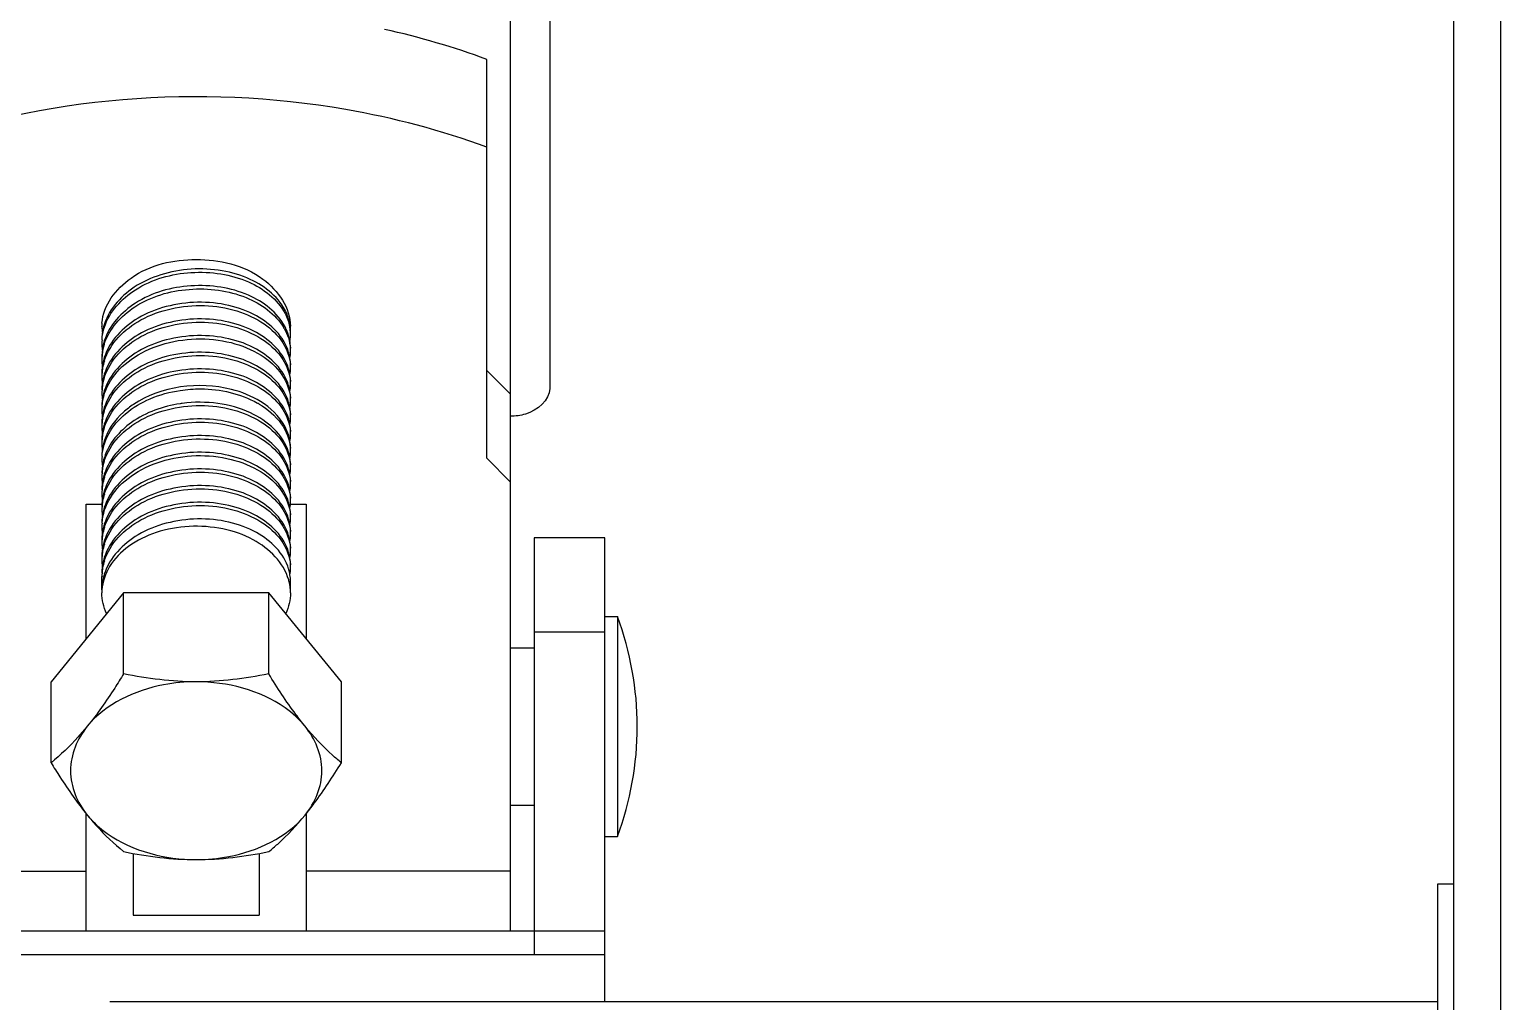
# Model space of a CAD drawing. Extents: x 1060579 to 1383165, y 581819 to 1037910.
# Drawn here: x 1266964.3 to 1267390.5, y 860330.2 to 860611.8 of the extents above; entities that cross this region are included whole.
import ezdxf

# ---------------------------------------------------------------- set-up
doc = ezdxf.new("R2010")
doc.units = 0
doc.header["$LTSCALE"] = 1000
doc.header["$MEASUREMENT"] = 0
doc.layers.add('02___PRT_ALL_AXES', color=7, linetype='Continuous')

msp = doc.modelspace()

# ---------------------------------------------------------------- linework, layer by layer
at = {"color": 7, "linetype": 'Continuous'}
for p, q in [((1267376.84, 862957.38), (1267376.84, 859317.04)), ((1267390.5, 862957.38), (1267390.5, 859317.04)), ((1267115.02, 862027.57), (1267115.02, 860507.82)), ((1267103.64, 860506.11), (1267103.64, 861978.15)), ((1266985.25, 860525.77), (1266985.25, 860525.84)), ((1267103.64, 860350.64), (1267103.64, 860480.67)), ((1266980.7, 860435.29), (1266980.7, 860474.33)), ((1267044.45, 860474.33), (1267044.45, 860435.29)), ((1267110.47, 860464.48), (1267110.47, 860343.82)), ((1267130.96, 860464.48), (1267110.47, 860464.48)), ((1267130.96, 860330.16), (1267130.96, 860464.48)), ((1266985.25, 860449.47), (1266985.25, 860453.33)), ((1266985.72, 860453.14), (1266985.25, 860453.33)), ((1266991.54, 860448.57), (1266970.51, 860422.81)), ((1267033.61, 860448.57), (1266991.54, 860448.57)), ((1267054.64, 860422.81), (1267033.61, 860448.57)), ((1267039.89, 860448.57), (1267039.89, 860451.88)), ((1267130.96, 860441.71), (1267134.6, 860441.71)), ((1267130.96, 860437.16), (1267110.47, 860437.16)), ((1267103.64, 860432.61), (1267110.47, 860432.61)), ((1266980.7, 860350.64), (1266980.7, 860384.59)), ((1267044.45, 860384.59), (1267044.45, 860350.64)), ((1267130.96, 860377.97), (1267134.6, 860377.97)), ((1266994.36, 860373.07), (1266994.36, 860355.2)), ((1267030.79, 860373.07), (1267030.79, 860355.2)), ((1266921.51, 860367.98), (1266980.7, 860367.98)), ((1267103.64, 860367.98), (1267044.45, 860367.98)), ((1267372.29, 860318.77), (1267372.29, 860364.31)), ((1267372.29, 860364.31), (1267376.84, 860364.31)), ((1266994.36, 860355.2), (1267030.79, 860355.2)), ((1266894.19, 860350.65), (1267130.96, 860350.65)), ((1266894.19, 860343.82), (1267130.96, 860343.82)), ((1266987.53, 860330.16), (1267372.29, 860330.16))]:
    msp.add_line(p, q, dxfattribs=at)
for centre, radius, start, end in [((1267026.05, 860524.02), 13.88, 16.463, 24.1462), ((1266999.95, 860525.77), 14.69, 179.7373, 180), ((1267000.1, 860525.78), 14.84, 180.017, 187.4905), ((1266999.97, 860525.77), 14.71, 178.7568, 179.7371), ((1267000.45, 860521.86), 15.2, 165.833, 172.4333), ((1267000.65, 860521.81), 15.4, 165.5442, 165.8443), ((1267024.62, 860517.54), 15.47, 29.635, 30.5689), ((1267025.19, 860518.81), 14.83, 25.7531, 27.6632), ((1267025.7, 860519.05), 14.26, 20.1759, 25.7754), ((1267026.59, 860524.2), 13.32, 15.3164, 16.4117), ((1267026.84, 860524.26), 13.06, 8.8387, 15.3294), ((1267027, 860523.32), 12.9, 9.5494, 10.9745), ((1267027.14, 860523.35), 12.76, 4.3772, 9.5535), ((1267027.08, 860524.3), 12.81, 6.8038, 8.821), ((1267027.11, 860528.21), 12.79, 351.2051, 354.2165), ((1267027.25, 860524.32), 12.64, 0.0138, 6.8103), ((1267000.1, 860521.91), 14.85, 172.4409, 179.9826), ((1267000.01, 860520.94), 14.75, 176.2908, 179.9967), ((1267000.1, 860520.95), 14.85, 180.0174, 187.5633), ((1267000.83, 860516.93), 15.59, 162.517, 165.6934), ((1267026.18, 860519.23), 13.75, 18.8402, 20.1483), ((1267026.37, 860519.3), 13.55, 16.7965, 18.8416), ((1267026.74, 860519.41), 13.16, 10.3064, 16.8137), ((1267027.17, 860519.49), 12.73, 0.0321, 10.2928), ((1267027.24, 860523.36), 12.66, 352.6975, 359.9837), ((1267027.28, 860523.36), 12.62, 0.0037, 4.3716), ((1267000.1, 860517.08), 14.84, 172.5135, 179.983), ((1267000.01, 860516.11), 14.76, 176.2906, 179.9967), ((1267000.22, 860516.1), 14.96, 170.6414, 176.2826), ((1267000.45, 860517.03), 15.2, 165.6882, 172.5045), ((1267000.64, 860516.02), 15.4, 162.4954, 170.6136), ((1267000.83, 860512.1), 15.59, 162.5133, 165.755), ((1267026.59, 860514.54), 13.32, 15.3039, 16.412), ((1267026.84, 860514.6), 13.06, 8.839, 15.3168), ((1267027.2, 860518.54), 12.69, 351.1952, 359.9741), ((1267027.3, 860518.53), 12.59, 0.0047, 4.3399), ((1267000.1, 860516.12), 14.85, 180.0173, 187.5347), ((1267000.1, 860512.25), 14.85, 172.4851, 179.9829), ((1267000.22, 860511.27), 14.96, 170.6064, 176.282), ((1267000.45, 860512.2), 15.2, 165.7505, 172.4767), ((1267000.65, 860511.19), 15.4, 162.4832, 170.5789), ((1267026.59, 860509.71), 13.32, 15.3602, 16.4085), ((1267026.84, 860509.77), 13.06, 8.8275, 15.3735), ((1267027.2, 860514.66), 12.69, 0.0261, 8.8331), ((1267027.2, 860513.71), 12.69, 351.1826, 359.9739), ((1267027.3, 860513.7), 12.59, 0.0047, 4.3394), ((1267000.01, 860511.28), 14.76, 176.2901, 179.9967), ((1267000.1, 860511.29), 14.85, 180.0171, 187.5223), ((1267000.1, 860507.42), 14.85, 172.4732, 179.9828), ((1267000.22, 860506.44), 14.96, 170.6461, 176.2828), ((1267000.45, 860507.37), 15.2, 165.7629, 172.465), ((1267000.64, 860506.36), 15.4, 162.498, 170.6185), ((1267000.83, 860507.27), 15.59, 162.501, 165.7673), ((1267026.59, 860504.88), 13.32, 15.3455, 16.4078), ((1267026.84, 860504.94), 13.06, 8.8161, 15.3587), ((1267027.2, 860509.83), 12.69, 0.0261, 8.8211), ((1267027.2, 860508.88), 12.69, 351.1717, 359.9739), ((1267027.3, 860508.87), 12.59, 0.0047, 4.3395), ((1267000.01, 860506.45), 14.75, 176.2908, 179.9967), ((1267000.11, 860506.46), 14.86, 180.018, 187.7975), ((1267000.09, 860502.59), 14.84, 172.7542, 179.9843), ((1267000.45, 860502.54), 15.19, 165.7041, 172.7434), ((1267000.83, 860502.44), 15.59, 162.5159, 165.7097), ((1267027.2, 860505), 12.69, 0.026, 8.8097), ((1267027.2, 860504.05), 12.7, 350.9429, 359.9728), ((1267027.3, 860504.04), 12.59, 0.0047, 4.3394), ((1267000.01, 860501.63), 14.75, 176.2906, 179.9967), ((1267000.1, 860501.63), 14.85, 180.0174, 187.5513), ((1267000.1, 860497.76), 14.85, 172.5017, 179.9829), ((1267000.45, 860497.71), 15.2, 165.7267, 172.493), ((1267000.64, 860496.7), 15.4, 162.4909, 170.6051), ((1267000.83, 860497.61), 15.59, 162.5135, 165.7315), ((1267013.58, 860465.85), 37.96, 97.612, 98.5483), ((1267017.42, 860480.82), 26.15, 59.2313, 60.5207), ((1267026.59, 860500.05), 13.32, 15.3562, 16.4067), ((1267026.84, 860500.12), 13.06, 8.5831, 15.3704), ((1267027.21, 860500.17), 12.69, 0.0243, 8.5745), ((1267027.3, 860499.21), 12.59, 0.0047, 4.3393), ((1267000.01, 860496.8), 14.76, 176.2904, 179.9967), ((1267000.1, 860496.8), 14.85, 180.0173, 187.5367), ((1267000.22, 860496.78), 14.96, 170.6329, 176.2824), ((1267000.45, 860492.88), 15.2, 165.766, 172.4789), ((1267000.64, 860491.87), 15.4, 162.488, 170.5957), ((1267000.83, 860492.79), 15.59, 162.5087, 165.7704), ((1267026.59, 860495.22), 13.32, 15.3803, 16.4044), ((1267026.84, 860495.28), 13.06, 8.806, 15.3938), ((1267027.2, 860499.22), 12.69, 351.161, 359.9738), ((1267027.2, 860495.34), 12.69, 0.0259, 8.7993), ((1267027.3, 860494.38), 12.59, 0.0047, 4.3389), ((1267000.1, 860492.93), 14.85, 172.4872, 179.9829), ((1267000.01, 860491.97), 14.76, 176.2903, 179.9967), ((1267000.1, 860491.97), 14.85, 180.0173, 187.5328), ((1267000.22, 860491.95), 14.96, 170.6233, 176.2823), ((1267000.45, 860488.05), 15.2, 165.7649, 172.4752), ((1267000.83, 860487.96), 15.59, 162.5058, 165.7693), ((1267026.59, 860490.39), 13.32, 15.4324, 16.4009), ((1267026.84, 860490.45), 13.06, 8.7871, 15.4463), ((1267027.2, 860494.39), 12.69, 351.1413, 359.9737), ((1267027.2, 860490.51), 12.69, 0.0258, 8.7798), ((1267000.1, 860488.1), 14.85, 172.4835, 179.9829), ((1267000.02, 860487.14), 14.76, 176.2866, 179.9968), ((1267000.1, 860487.14), 14.84, 180.0162, 187.3323), ((1267000.45, 860483.22), 15.2, 165.7459, 172.2807), ((1267000.64, 860482.21), 15.4, 162.4871, 170.6053), ((1267000.84, 860483.12), 15.61, 162.4516, 165.7498), ((1267026.79, 860485.62), 13.11, 9.0944, 16.4713), ((1267027.19, 860485.68), 12.7, 0.0272, 9.08), ((1267027.21, 860489.56), 12.69, 351.4494, 359.976), ((1267027.3, 860489.55), 12.6, 0.0046, 4.3456), ((1267000.11, 860483.27), 14.85, 172.2882, 179.9823), ((1267000.01, 860482.31), 14.75, 176.2903, 179.9967), ((1267000.22, 860482.29), 14.96, 170.633, 176.2824), ((1267000.83, 860478.3), 15.59, 162.5049, 165.7686), ((1267026.59, 860480.73), 13.32, 15.3426, 16.4105), ((1267026.84, 860480.8), 13.06, 8.8357, 15.3558), ((1267027.2, 860484.73), 12.69, 351.1911, 359.9741), ((1267027.2, 860480.85), 12.69, 0.0261, 8.8295), ((1267027.3, 860484.72), 12.59, 0.0047, 4.3396), ((1267000.1, 860482.31), 14.85, 180.0172, 187.5261), ((1267000.1, 860478.44), 14.85, 172.4765, 179.9828), ((1267000.01, 860477.48), 14.75, 176.29, 179.9967), ((1267000.22, 860477.46), 14.96, 170.5993, 176.2819), ((1267000.45, 860478.39), 15.2, 165.7642, 172.4682), ((1267000.65, 860477.38), 15.4, 162.4824, 170.5717), ((1267026.59, 860475.9), 13.32, 15.3335, 16.4046), ((1267026.84, 860475.97), 13.06, 8.8222, 15.3467), ((1267027.2, 860479.9), 12.69, 351.178, 359.9739), ((1267027.3, 860479.89), 12.59, 0.0047, 4.3395), ((1267000.1, 860477.48), 14.85, 180.0171, 187.5169), ((1267000.1, 860473.61), 14.85, 172.4677, 179.9827), ((1267000.22, 860472.63), 14.96, 170.6057, 176.2819), ((1267000.45, 860473.56), 15.2, 165.7627, 172.4595), ((1267000.65, 860472.55), 15.4, 162.4829, 170.5782), ((1267000.83, 860473.47), 15.59, 162.5002, 165.767), ((1267026.59, 860471.07), 13.32, 15.295, 16.4082), ((1267026.84, 860471.14), 13.06, 8.8659, 15.3078), ((1267027.2, 860476.02), 12.69, 0.0259, 8.8159), ((1267027.2, 860475.07), 12.69, 351.2218, 359.9742), ((1267027.3, 860475.06), 12.59, 0.0047, 4.3399), ((1267000.01, 860472.65), 14.75, 176.29, 179.9967), ((1267000.1, 860472.65), 14.84, 180.017, 187.4489), ((1267000.1, 860468.78), 14.85, 172.3978, 179.9823), ((1267000.45, 860468.73), 15.2, 165.7631, 172.3902), ((1267000.83, 860468.64), 15.59, 162.5007, 165.7672), ((1267026.59, 860466.24), 13.32, 15.3024, 16.4096), ((1267026.85, 860466.31), 13.05, 8.6158, 15.3161), ((1267027.2, 860471.19), 12.69, 0.0263, 8.8603), ((1267027.2, 860470.24), 12.7, 350.9764, 359.9733), ((1267027.3, 860470.23), 12.59, 0.0047, 4.3399), ((1267000.01, 860467.82), 14.75, 176.29, 179.9967), ((1267000.1, 860467.82), 14.85, 180.0171, 187.5089), ((1267000.1, 860463.95), 14.85, 172.4594, 179.9827), ((1267000.45, 860463.9), 15.2, 165.7634, 172.4513), ((1267000.65, 860462.9), 15.4, 162.4867, 170.562), ((1267000.83, 860463.81), 15.59, 162.5015, 165.7677), ((1267027.21, 860466.37), 12.69, 0.0245, 8.608), ((1267027.3, 860465.4), 12.59, 0.0047, 4.3399), ((1267000.01, 860462.99), 14.76, 176.29, 179.9967), ((1267000.1, 860462.99), 14.84, 180.017, 187.4917), ((1267000.22, 860462.97), 14.96, 170.5894, 176.2819), ((1267000.45, 860459.07), 15.2, 165.765, 172.4342), ((1267000.65, 860458.07), 15.4, 162.4917, 170.5553), ((1267000.83, 860458.98), 15.59, 162.5045, 165.7692), ((1267026.59, 860461.41), 13.32, 15.3158, 16.4116), ((1267026.84, 860461.48), 13.06, 8.8392, 15.3288), ((1267027.2, 860461.54), 12.69, 0.0262, 8.8333), ((1267027.2, 860465.41), 12.69, 351.1951, 359.9741), ((1267027.3, 860460.57), 12.59, 0.0047, 4.3399), ((1267000.1, 860459.12), 14.85, 172.4422, 179.9826), ((1267000.01, 860458.16), 14.76, 176.2903, 179.9967), ((1267000.1, 860458.17), 14.85, 180.0172, 187.5273), ((1267000.22, 860458.14), 14.96, 170.5827, 176.2821), ((1267000.45, 860454.24), 15.2, 165.7668, 172.4699), ((1267000.65, 860453.24), 15.4, 162.4849, 170.5952), ((1267000.83, 860454.15), 15.59, 162.5094, 165.7711), ((1267026.59, 860456.58), 13.32, 15.3138, 16.4121), ((1267026.84, 860456.65), 13.06, 8.8348, 15.3268), ((1267027.2, 860460.58), 12.69, 351.1908, 359.9741), ((1267027.2, 860456.71), 12.69, 0.0261, 8.8289), ((1267000.1, 860454.29), 14.85, 172.4782, 179.9829), ((1267000.01, 860453.33), 14.75, 176.2902, 179.9967), ((1267000.22, 860453.31), 14.96, 170.6229, 176.2822), ((1267000.83, 860449.32), 15.59, 162.5026, 165.791), ((1267026.59, 860451.75), 13.32, 15.3664, 16.4089), ((1267026.84, 860451.82), 13.06, 8.8239, 15.3798), ((1267027.2, 860455.75), 12.69, 351.179, 359.9739), ((1267027.2, 860451.88), 12.69, 0.0261, 8.8175), ((1267027.3, 860455.74), 12.59, 0.0047, 4.3394)]:
    msp.add_arc(centre, radius, start, end, dxfattribs=at)
for points, knots in [([(1267038.72, 860529.7), (1267036.78, 860534.04), (1267030.19, 860539.32), (1267020.02, 860542.26), (1267011.1, 860542.72), (1267002.33, 860541.09), (1266992.59, 860536.75), (1266986.94, 860530.33), (1266985.73, 860525.66)], [0, 0, 0, 0, 0.223773, 0.357617, 0.498713, 0.639512, 0.772857, 1, 1, 1, 1]), ([(1266985.98, 860525.54), (1266987.41, 860530.03), (1266995.15, 860538.26), (1267008.34, 860541.83), (1267019.68, 860541.33), (1267029.64, 860538.58), (1267036.16, 860533.69), (1267038.32, 860529.56)], [0, 0, 0, 0, 0.228509, 0.499781, 0.640257, 0.774022, 1, 1, 1, 1]), ([(1267038.32, 860525.7), (1267036.15, 860529.83), (1267029.62, 860534.73), (1267019.65, 860537.47), (1267008.3, 860537.96), (1266995.1, 860534.38), (1266987.38, 860526.12), (1266985.96, 860521.62)], [0, 0, 0, 0, 0.226055, 0.35988, 0.500401, 0.771641, 1, 1, 1, 1]), ([(1266985.96, 860520.65), (1266987.35, 860525.08), (1266994.88, 860533.24), (1267007.82, 860536.9), (1267019.01, 860536.59), (1267028.96, 860534.05), (1267035.57, 860529.42), (1267037.94, 860525.41)], [0, 0, 0, 0, 0.227348, 0.497152, 0.637415, 0.771604, 1, 1, 1, 1]), ([(1267039.36, 860518.3), (1267038.04, 860522.8), (1267031.93, 860528.71), (1267021.97, 860532.22), (1267012.96, 860533.16), (1267003.9, 860531.89), (1266993.65, 860527.87), (1266987.46, 860521.56), (1266985.96, 860516.79)], [0, 0, 0, 0, 0.2172, 0.349119, 0.49007, 0.632362, 0.768232, 1, 1, 1, 1]), ([(1266985.96, 860515.83), (1266987.55, 860520.87), (1266994.33, 860527.45), (1267005.32, 860531.31), (1267014.93, 860532.21), (1267024.23, 860530.74), (1267032.2, 860527.11), (1267037.94, 860521.65), (1267039.69, 860516.91), (1267039.86, 860514.65)], [0, 0, 0, 0, 0.234601, 0.372819, 0.516614, 0.657142, 0.786237, 0.899566, 1, 1, 1, 1]), ([(1267039.36, 860513.47), (1267038.04, 860517.96), (1267031.93, 860523.88), (1267021.97, 860527.39), (1267012.96, 860528.33), (1267003.9, 860527.06), (1266993.65, 860523.05), (1266987.46, 860516.73), (1266985.96, 860511.96)], [0, 0, 0, 0, 0.217195, 0.349114, 0.490063, 0.632357, 0.768233, 1, 1, 1, 1]), ([(1266985.96, 860510.99), (1266987.55, 860516.04), (1266994.33, 860522.62), (1267005.32, 860526.48), (1267014.92, 860527.38), (1267024.22, 860525.91), (1267032.2, 860522.28), (1267037.94, 860516.83), (1267039.69, 860512.08), (1267039.86, 860509.82)], [0, 0, 0, 0, 0.234601, 0.372807, 0.516599, 0.657132, 0.786232, 0.899564, 1, 1, 1, 1]), ([(1266985.29, 860502.58), (1266985.45, 860505.17), (1266987.35, 860510.59), (1266993.69, 860516.85), (1267002.45, 860520.98), (1267012.48, 860522.6), (1267022.52, 860521.59), (1267031.29, 860518.09), (1267037.69, 860512.47), (1267039.68, 860507.4), (1267039.86, 860504.99)], [0, 0, 0, 0, 0.108836, 0.229817, 0.365008, 0.508761, 0.651467, 0.783424, 0.898808, 1, 1, 1, 1]), ([(1267039.36, 860508.64), (1267038.04, 860513.14), (1267031.93, 860519.06), (1267021.97, 860522.56), (1267012.95, 860523.5), (1267003.9, 860522.23), (1266993.65, 860518.21), (1266987.46, 860511.9), (1266985.96, 860507.13)], [0, 0, 0, 0, 0.217199, 0.349123, 0.490078, 0.632366, 0.768232, 1, 1, 1, 1]), ([(1267039.36, 860503.81), (1267038.04, 860508.31), (1267031.93, 860514.23), (1267021.97, 860517.73), (1267012.96, 860518.67), (1267003.9, 860517.41), (1266993.65, 860513.39), (1266987.46, 860507.07), (1266985.96, 860502.3)], [0, 0, 0, 0, 0.217199, 0.349123, 0.490079, 0.632367, 0.768233, 1, 1, 1, 1]), ([(1266985.96, 860501.33), (1266987.55, 860506.38), (1266994.33, 860512.96), (1267005.32, 860516.82), (1267014.92, 860517.72), (1267024.23, 860516.25), (1267032.2, 860512.62), (1267037.94, 860507.17), (1267039.69, 860502.42), (1267039.86, 860500.16)], [0, 0, 0, 0, 0.234599, 0.372817, 0.516611, 0.657137, 0.78623, 0.899563, 1, 1, 1, 1]), ([(1267039.37, 860498.98), (1267038.04, 860503.48), (1267031.93, 860509.4), (1267021.97, 860512.91), (1267012.96, 860513.84), (1267003.9, 860512.58), (1266993.65, 860508.56), (1266987.46, 860502.24), (1266985.96, 860497.47)], [0, 0, 0, 0, 0.217199, 0.349112, 0.490063, 0.632356, 0.768233, 1, 1, 1, 1]), ([(1266985.96, 860496.51), (1266987.55, 860501.55), (1266994.33, 860508.14), (1267005.32, 860511.99), (1267014.92, 860512.89), (1267024.23, 860511.42), (1267032.2, 860507.79), (1267037.94, 860502.34), (1267039.69, 860497.59), (1267039.86, 860495.33)], [0, 0, 0, 0, 0.234599, 0.372814, 0.516606, 0.657131, 0.786224, 0.899562, 1, 1, 1, 1]), ([(1267031.24, 860504), (1267028.64, 860505.61), (1267016.85, 860510.37), (1267002.37, 860508.49), (1266994.41, 860503.18)], [0, 0, 0, 0, 0.242438, 1, 1, 1, 1]), ([(1266985.29, 860488.09), (1266985.43, 860490.39), (1266986.93, 860495.16), (1266992.05, 860501.01), (1266999.31, 860505.27), (1267004.97, 860506.81), (1267007.94, 860507.25)], [0, 0, 0, 0, 0.21682, 0.453957, 0.717085, 1, 1, 1, 1]), ([(1267007.94, 860507.25), (1267009.91, 860507.55), (1267017.51, 860508.09), (1267025.39, 860506.36), (1267030.29, 860503.59)], [0, 0, 0, 0, 0.26131, 1, 1, 1, 1]), ([(1267039.36, 860489.33), (1267037.86, 860494.42), (1267030.36, 860500.86), (1267018.79, 860503.9), (1267011.96, 860503.93), (1267008.55, 860503.48)], [0, 0, 0, 0, 0.441714, 0.713654, 1, 1, 1, 1]), ([(1267039.37, 860494.15), (1267039.08, 860495.11), (1267037.4, 860499.11), (1267034.05, 860502.24), (1267031.24, 860504)], [0, 0, 0, 0, 0.23168, 1, 1, 1, 1]), ([(1267115.02, 860507.82), (1267115.02, 860504.4), (1267109.84, 860500.23), (1267105.11, 860499.77), (1267103.64, 860499.77)], [0, 0, 0, 0, 0.699639, 1, 1, 1, 1]), ([(1266994.41, 860503.18), (1266993.39, 860502.5), (1266989.78, 860499.74), (1266986.96, 860495.81), (1266985.96, 860492.64)], [0, 0, 0, 0, 0.270094, 1, 1, 1, 1]), ([(1266985.96, 860486.85), (1266987.55, 860491.89), (1266994.33, 860498.48), (1267005.32, 860502.33), (1267014.93, 860503.23), (1267024.23, 860501.76), (1267032.2, 860498.13), (1267037.94, 860492.68), (1267039.69, 860487.93), (1267039.86, 860485.67)], [0, 0, 0, 0, 0.2346, 0.372814, 0.516605, 0.65714, 0.786235, 0.899567, 1, 1, 1, 1]), ([(1267007.94, 860503.39), (1267002.95, 860502.64), (1266993.84, 860499.53), (1266987.25, 860491.9), (1266985.97, 860487.83)], [0, 0, 0, 0, 0.541307, 1, 1, 1, 1]), ([(1267030.8, 860503.3), (1267033.27, 860501.83), (1267037.54, 860498.28), (1267039.67, 860493), (1267039.86, 860490.51)], [0, 0, 0, 0, 0.534403, 1, 1, 1, 1]), ([(1267039.36, 860484.49), (1267038.04, 860488.99), (1267031.93, 860494.91), (1267021.97, 860498.42), (1267012.96, 860499.35), (1267003.9, 860498.09), (1266993.65, 860494.07), (1266987.46, 860487.75), (1266985.96, 860482.98)], [0, 0, 0, 0, 0.217198, 0.349118, 0.490075, 0.632362, 0.768234, 1, 1, 1, 1]), ([(1266985.96, 860482.02), (1266987.55, 860487.06), (1266994.33, 860493.65), (1267005.32, 860497.5), (1267014.93, 860498.4), (1267024.23, 860496.93), (1267032.2, 860493.3), (1267037.94, 860487.85), (1267039.69, 860483.1), (1267039.86, 860480.85)], [0, 0, 0, 0, 0.234603, 0.372813, 0.516604, 0.657136, 0.786228, 0.899564, 1, 1, 1, 1]), ([(1267039.37, 860479.66), (1267038.04, 860484.16), (1267031.93, 860490.08), (1267021.97, 860493.59), (1267012.96, 860494.52), (1267003.9, 860493.26), (1266993.65, 860489.24), (1266987.46, 860482.92), (1266985.96, 860478.16)], [0, 0, 0, 0, 0.217202, 0.349116, 0.490071, 0.632358, 0.76823, 1, 1, 1, 1]), ([(1266985.96, 860477.19), (1266987.55, 860482.23), (1266994.33, 860488.82), (1267005.32, 860492.67), (1267014.93, 860493.57), (1267024.23, 860492.1), (1267032.2, 860488.47), (1267037.94, 860483.02), (1267039.69, 860478.27), (1267039.86, 860476.02)], [0, 0, 0, 0, 0.234605, 0.372816, 0.516608, 0.657138, 0.78623, 0.899566, 1, 1, 1, 1]), ([(1266985.29, 860468.77), (1266985.45, 860471.36), (1266987.35, 860476.78), (1266993.69, 860483.04), (1267002.45, 860487.17), (1267012.48, 860488.79), (1267022.52, 860487.78), (1267031.29, 860484.28), (1267037.69, 860478.66), (1267039.68, 860473.59), (1267039.86, 860471.19)], [0, 0, 0, 0, 0.108831, 0.229813, 0.365006, 0.508762, 0.651468, 0.78342, 0.898809, 1, 1, 1, 1]), ([(1267039.36, 860474.83), (1267038.04, 860479.33), (1267031.93, 860485.25), (1267021.97, 860488.76), (1267012.96, 860489.69), (1267003.9, 860488.43), (1266993.65, 860484.41), (1266987.46, 860478.09), (1266985.96, 860473.33)], [0, 0, 0, 0, 0.217202, 0.349116, 0.49007, 0.632359, 0.768228, 1, 1, 1, 1]), ([(1267039.36, 860470), (1267038.04, 860474.5), (1267031.93, 860480.42), (1267021.97, 860483.93), (1267012.96, 860484.86), (1267003.9, 860483.6), (1266993.65, 860479.58), (1266987.46, 860473.27), (1266985.96, 860468.5)], [0, 0, 0, 0, 0.217202, 0.349116, 0.49007, 0.632359, 0.768228, 1, 1, 1, 1]), ([(1266985.96, 860467.53), (1266987.55, 860472.57), (1266994.33, 860479.16), (1267005.32, 860483.01), (1267014.93, 860483.92), (1267024.23, 860482.44), (1267032.2, 860478.81), (1267037.94, 860473.36), (1267039.69, 860468.61), (1267039.86, 860466.36)], [0, 0, 0, 0, 0.234607, 0.372817, 0.516612, 0.657139, 0.786233, 0.899567, 1, 1, 1, 1]), ([(1267039.36, 860465.18), (1267038.04, 860469.67), (1267031.93, 860475.59), (1267021.97, 860479.1), (1267012.96, 860480.03), (1267003.9, 860478.77), (1266993.65, 860474.75), (1266987.46, 860468.43), (1266985.96, 860463.67)], [0, 0, 0, 0, 0.217201, 0.349117, 0.490069, 0.63236, 0.768228, 1, 1, 1, 1]), ([(1266985.96, 860462.7), (1266987.55, 860467.74), (1266994.33, 860474.33), (1267005.32, 860478.18), (1267014.92, 860479.09), (1267024.23, 860477.61), (1267032.2, 860473.98), (1267037.94, 860468.53), (1267039.69, 860463.78), (1267039.86, 860461.53)], [0, 0, 0, 0, 0.234605, 0.372817, 0.516611, 0.657139, 0.786234, 0.899567, 1, 1, 1, 1]), ([(1267039.36, 860460.35), (1267038.04, 860464.84), (1267031.93, 860470.76), (1267021.97, 860474.27), (1267012.96, 860475.2), (1267003.9, 860473.94), (1266993.65, 860469.92), (1266987.46, 860463.6), (1266985.96, 860458.83)], [0, 0, 0, 0, 0.2172, 0.349118, 0.490069, 0.632361, 0.76823, 1, 1, 1, 1]), ([(1266985.96, 860457.87), (1266987.55, 860462.91), (1266994.33, 860469.5), (1267005.32, 860473.35), (1267014.93, 860474.26), (1267024.23, 860472.78), (1267032.2, 860469.15), (1267037.94, 860463.7), (1267039.69, 860458.96), (1267039.86, 860456.7)], [0, 0, 0, 0, 0.234601, 0.372817, 0.516613, 0.65714, 0.786235, 0.899567, 1, 1, 1, 1]), ([(1267039.36, 860455.52), (1267038.04, 860460.01), (1267031.93, 860465.93), (1267021.97, 860469.44), (1267012.96, 860470.38), (1267003.9, 860469.11), (1266993.65, 860465.09), (1266987.46, 860458.78), (1266985.96, 860454.01)], [0, 0, 0, 0, 0.217197, 0.349115, 0.490066, 0.632359, 0.768233, 1, 1, 1, 1])]:
    msp.add_open_spline(points, degree=3, knots=knots, dxfattribs=at)
for points in [[(1267038.32, 860529.56), (1267038.94, 860528.38), (1267039.41, 860527.09), (1267039.66, 860525.78)], [(1266985.29, 860521.9), (1266985.37, 860523.13), (1266985.6, 860524.36), (1266985.98, 860525.54)], [(1267038.07, 860525.19), (1267039.06, 860523.46), (1267039.71, 860521.47), (1267039.86, 860519.48)], [(1266985.72, 860453.15), (1266985.41, 860451.95), (1266985.25, 860450.7), (1266985.25, 860449.47)]]:
    msp.add_open_spline(points, degree=3, dxfattribs=at)
at = {"layer": '02___PRT_ALL_AXES', "color": 7, "linetype": 'Continuous'}
for p, q in [((1267096.81, 860487.57), (1267096.81, 860603.16)), ((1266985.25, 860525.77), (1266985.25, 860525.84)), ((1267103.64, 860506.11), (1267096.81, 860513)), ((1267103.64, 860480.67), (1267103.64, 860506.11)), ((1267103.64, 860480.67), (1267096.81, 860487.57)), ((1266980.7, 860474.33), (1266985.25, 860474.33)), ((1267039.89, 860474.33), (1267044.45, 860474.33)), ((1266985.25, 860449.47), (1266985.25, 860453.33)), ((1266991.54, 860425.11), (1266991.54, 860448.57)), ((1267033.61, 860425.11), (1267033.61, 860448.57)), ((1267039.89, 860448.57), (1267039.89, 860451.88)), ((1267130.96, 860441.71), (1267134.6, 860441.71)), ((1267134.6, 860441.71), (1267134.6, 860377.97)), ((1267103.64, 860432.61), (1267110.47, 860432.61)), ((1266970.51, 860399.36), (1266970.51, 860422.81)), ((1267054.64, 860399.36), (1267054.64, 860422.81)), ((1267103.64, 860387.07), (1267110.47, 860387.07)), ((1267130.96, 860377.97), (1267134.6, 860377.97))]:
    msp.add_line(p, q, dxfattribs=at)
for centre, radius, start, end in [((1267017.6, 860387.61), 229.64, 69.8222, 77.5394), ((1266998.9, 860525.84), 13.65, 176.3051, 179.9979), ((1266998.98, 860525.85), 13.72, 180.0148, 187.3003), ((1267026.26, 860525.84), 13.64, 357.0544, 359.9988), ((1266998.89, 860448.57), 13.64, 176.2826, 179.9965), ((1267025.59, 860448.46), 14.32, 13.5882, 15.7069), ((1267025.98, 860448.55), 13.91, 0.0785, 13.6173), ((1267049.3, 860409.84), 91.07, 339.5127, 20.4873)]:
    msp.add_arc(centre, radius, start, end, dxfattribs=at)
for points, knots in [([(1267096.81, 860577.72), (1267083.58, 860582.6), (1267028.55, 860597.09), (1266968.39, 860592.49), (1266928.34, 860577.72)], [0, 0, 0, 0, 0.248287, 1, 1, 1, 1]), ([(1266985.28, 860526.72), (1266985.62, 860531.9), (1266993.9, 860542.67), (1267006.04, 860545.16), (1267012.57, 860545.16)], [0, 0, 0, 0, 0.442357, 1, 1, 1, 1]), ([(1267012.57, 860545.16), (1267019.28, 860545.16), (1267031.76, 860542.61), (1267039.89, 860531.12), (1267039.89, 860525.84)], [0, 0, 0, 0, 0.559767, 1, 1, 1, 1]), ([(1267039.37, 860452.34), (1267037.97, 860457.31), (1267031.2, 860463.86), (1267020.25, 860467.51), (1267010.54, 860468.25), (1267001.09, 860466.55), (1266992.98, 860462.62), (1266987.17, 860456.81), (1266985.44, 860451.83), (1266985.28, 860449.45)], [0, 0, 0, 0, 0.226573, 0.36295, 0.506452, 0.648024, 0.779263, 0.895686, 1, 1, 1, 1]), ([(1266991.54, 860425.11), (1266990.7, 860423.73), (1266987.43, 860418.52), (1266983.9, 860413.45), (1266981.03, 860409.93)], [0, 0, 0, 0, 0.26296, 1, 1, 1, 1]), ([(1267044.12, 860409.93), (1267043.21, 860411.05), (1267039.43, 860415.92), (1267036.07, 860421.1), (1267033.61, 860425.11)], [0, 0, 0, 0, 0.234887, 1, 1, 1, 1]), ([(1267012.57, 860422.81), (1267009.42, 860422.81), (1266997.98, 860421.8), (1266986.33, 860416.43), (1266981.03, 860409.93)], [0, 0, 0, 0, 0.273399, 1, 1, 1, 1]), ([(1267044.12, 860409.93), (1267042.46, 860411.97), (1267033.76, 860419.79), (1267021.52, 860422.81), (1267012.57, 860422.81)], [0, 0, 0, 0, 0.226783, 1, 1, 1, 1]), ([(1266981.03, 860409.93), (1266980.17, 860408.88), (1266976.93, 860405.09), (1266973.31, 860401.64), (1266970.51, 860399.36)], [0, 0, 0, 0, 0.2742, 1, 1, 1, 1]), ([(1267054.64, 860399.36), (1267053.76, 860400.07), (1267049.98, 860403.31), (1267046.55, 860406.96), (1267044.12, 860409.93)], [0, 0, 0, 0, 0.227749, 1, 1, 1, 1]), ([(1266970.51, 860399.36), (1266971.36, 860397.97), (1266974.63, 860392.76), (1266978.16, 860387.69), (1266981.03, 860384.18)], [0, 0, 0, 0, 0.26296, 1, 1, 1, 1]), ([(1267044.12, 860384.18), (1267045.04, 860385.3), (1267048.81, 860390.16), (1267052.18, 860395.34), (1267054.64, 860399.36)], [0, 0, 0, 0, 0.234887, 1, 1, 1, 1]), ([(1266981.03, 860384.18), (1266981.89, 860383.12), (1266985.13, 860379.34), (1266988.75, 860375.88), (1266991.54, 860373.6)], [0, 0, 0, 0, 0.2742, 1, 1, 1, 1]), ([(1266981.03, 860384.18), (1266982.69, 860382.14), (1266991.39, 860374.32), (1267003.63, 860371.3), (1267012.57, 860371.3)], [0, 0, 0, 0, 0.226783, 1, 1, 1, 1]), ([(1267012.57, 860371.3), (1267015.73, 860371.3), (1267027.17, 860372.31), (1267038.82, 860377.68), (1267044.12, 860384.18)], [0, 0, 0, 0, 0.273399, 1, 1, 1, 1]), ([(1267033.61, 860373.6), (1267034.48, 860374.32), (1267038.27, 860377.55), (1267041.69, 860381.2), (1267044.12, 860384.18)], [0, 0, 0, 0, 0.227749, 1, 1, 1, 1])]:
    msp.add_open_spline(points, degree=3, knots=knots, dxfattribs=at)
for points in [[(1266986.58, 860442.62), (1266985.74, 860444.47), (1266985.25, 860446.54), (1266985.25, 860448.57)], [(1267039.89, 860448.57), (1267039.89, 860446.54), (1267039.41, 860444.47), (1267038.56, 860442.62)], [(1267012.57, 860422.81), (1267005.52, 860422.81), (1266998.45, 860423.7), (1266991.54, 860425.11)], [(1267033.61, 860425.11), (1267026.7, 860423.7), (1267019.63, 860422.81), (1267012.57, 860422.81)], [(1266981.03, 860409.93), (1266978.13, 860406.38), (1266974.17, 860397.06), (1266978.13, 860387.73), (1266981.03, 860384.18)], [(1267044.12, 860384.18), (1267047.02, 860387.73), (1267050.98, 860397.06), (1267047.02, 860406.38), (1267044.12, 860409.93)], [(1266991.54, 860373.6), (1266998.45, 860372.19), (1267005.52, 860371.3), (1267012.57, 860371.3)], [(1267012.57, 860371.3), (1267019.63, 860371.3), (1267026.7, 860372.19), (1267033.61, 860373.6)]]:
    msp.add_open_spline(points, degree=3, dxfattribs=at)

doc.saveas('drawing.dxf')
